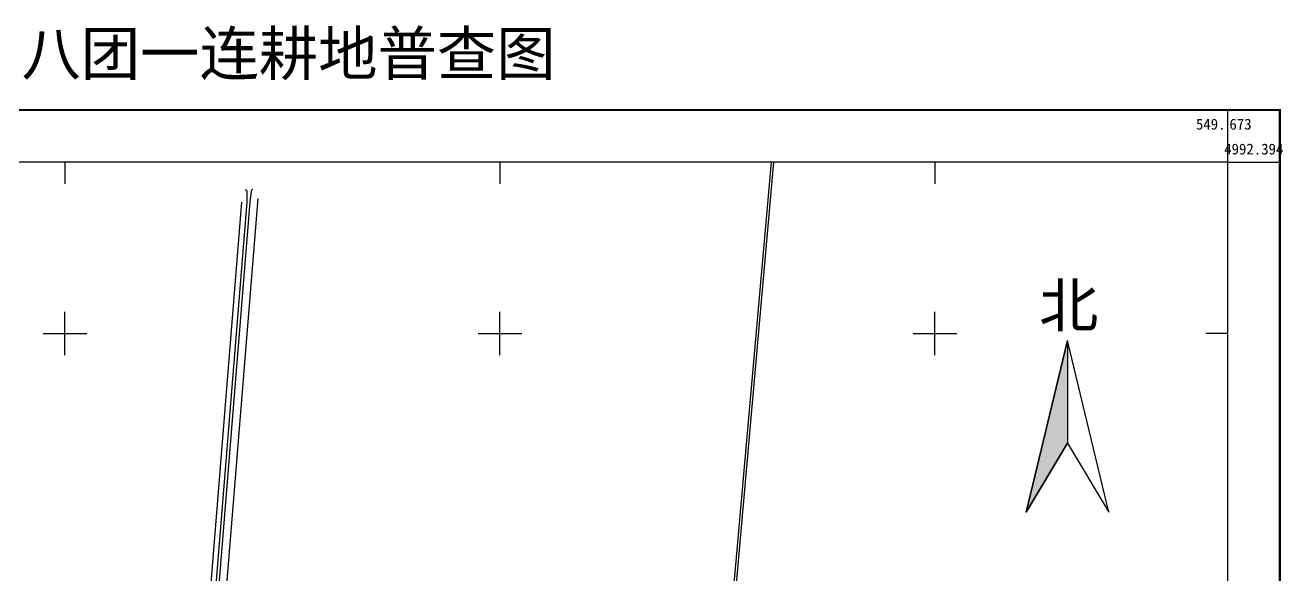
# Model space of a CAD drawing. Extents: x 544465 to 549788, y 4987093 to 4992711.
# Drawn here: x 546897 to 549788, y 4991447 to 4992711 of the extents above; entities that cross this region are included whole.
import ezdxf
from ezdxf.enums import TextEntityAlignment as Align

# ---------------------------------------------------------------- set-up
doc = ezdxf.new("R2010")
doc.units = 0
doc.header["$LTSCALE"] = 10
doc.layers.add('TK', color=7, linetype='CONTINUOUS')
doc.layers.add('路、林、渠', color=7, linetype='CONTINUOUS')
doc.styles.add('宋体', font='')
doc.styles.add('楷体', font='', dxfattribs={"width": 0.8})
doc.styles.get('宋体').set_extended_font_data('SimSun')
doc.styles.get('楷体').set_extended_font_data('楷体_GB2312')

msp = doc.modelspace()

# ---------------------------------------------------------------- hatches: boundary and pattern name
at = {"layer": 'TK', "linetype": 'Continuous'}
msp.add_hatch(color=7, dxfattribs=at).paths.add_polyline_path([(549293.2, 4991985.6), (549293.2, 4991749.8), (549198.1, 4991591.2)])

# ---------------------------------------------------------------- linework, layer by layer
for p, q in [((549661.1, 4992396), (549661.1, 4992516)), ((546988.1, 4992396), (546988.1, 4992346)), ((547988.1, 4992396), (547988.1, 4992346)), ((548988.1, 4992396), (548988.1, 4992346)), ((549661.1, 4992396), (549781.1, 4992396)), ((546988.1, 4991952), (546988.1, 4992052)), ((547988.1, 4991952), (547988.1, 4992052)), ((548988.1, 4991952), (548988.1, 4992052)), ((546938.1, 4992002), (547038.1, 4992002)), ((547938.1, 4992002), (548038.1, 4992002)), ((548938.1, 4992002), (549038.1, 4992002)), ((549661.1, 4992002), (549611.1, 4992002))]:
    msp.add_line(p, q, dxfattribs=at)
at = {"layer": 'TK', "linetype": 'Continuous', "const_width": 5, "flags": 128}
msp.add_lwpolyline([(544541.1, 4987276), (549781.1, 4987276), (549781.1, 4992516), (544541.1, 4992516)], close=True, dxfattribs=at)
at = {"layer": 'TK', "linetype": 'Continuous', "flags": 128}
for points in [[(544661.1, 4987396), (549661.1, 4987396), (549661.1, 4992396), (544661.1, 4992396)], [(549293.2, 4991985.6), (549198.1, 4991591.2), (549293.2, 4991749.8), (549388.2, 4991591.2)], [(549293.2, 4991985.6), (549293.2, 4991749.8), (549198.1, 4991591.2)]]:
    msp.add_lwpolyline(points, close=True, dxfattribs=at)
at = {"layer": '路、林、渠', "color": 5, "linetype": 'Continuous', "flags": 128}
for points, elevation in [([(548611.3, 4992396), (548237.7, 4988170.6)], 281.8), ([(548616.7, 4992396), (548243.2, 4988170.3)], 281.8), ([(547082.4, 4988291.4), (547407.2, 4992304.3), (547407.2, 4992328.8), (547406.3, 4992331.1), (547402.1, 4992332.5)], 282.8), ([(547082.4, 4988291.4), (547407.2, 4992304.3), (547407.2, 4992328.8), (547406.3, 4992331.1), (547402.1, 4992332.5)], 282.8), ([(547089.1, 4988291.9), (547414.1, 4992304.1), (547416.8, 4992329.6), (547417.4, 4992332.3), (547420.8, 4992334.3)], 282.8), ([(547089.1, 4988291.9), (547414.1, 4992304.1), (547416.8, 4992329.6), (547417.4, 4992332.3), (547420.8, 4992334.3)], 282.8)]:
    msp.add_lwpolyline(points, dxfattribs=dict(at, elevation=elevation))
at = {"layer": '路、林、渠', "color": 3, "linetype": 'Continuous', "flags": 128}
for points, elevation in [([(547311.1, 4991266), (547395.1, 4992303.7)], 282.1), ([(547311.1, 4991266), (547395.1, 4992303.7)], 282.1), ([(547348.2, 4991272.3), (547432.4, 4992312.4)], 282), ([(547348.2, 4991272.3), (547432.4, 4992312.4)], 282)]:
    msp.add_lwpolyline(points, dxfattribs=dict(at, elevation=elevation))

# ---------------------------------------------------------------- texts
at = {"layer": 'TK', "linetype": 'Continuous', "style": '宋体'}
msp.add_text('第七师一二八团一连耕地普查图', height=100, dxfattribs=at).set_placement((547161.1, 4992566), align=Align.BOTTOM_CENTER)
msp.add_text('549.', height=25, dxfattribs=at).set_placement((549656.1, 4992483.5), align=Align.MIDDLE_RIGHT)
msp.add_text('673', height=25, dxfattribs=at).set_placement((549665.1, 4992483.5), align=Align.MIDDLE_LEFT)
msp.add_text('4992.394', height=25, dxfattribs=at).set_placement((549721.1, 4992426), align=Align.MIDDLE)
at = {"layer": 'TK', "color": 7, "linetype": 'Continuous', "style": '楷体'}
msp.add_text('北', height=100, dxfattribs=at).set_placement((549295.6, 4991986.8), align=Align.BOTTOM_CENTER)

doc.saveas('drawing.dxf')
